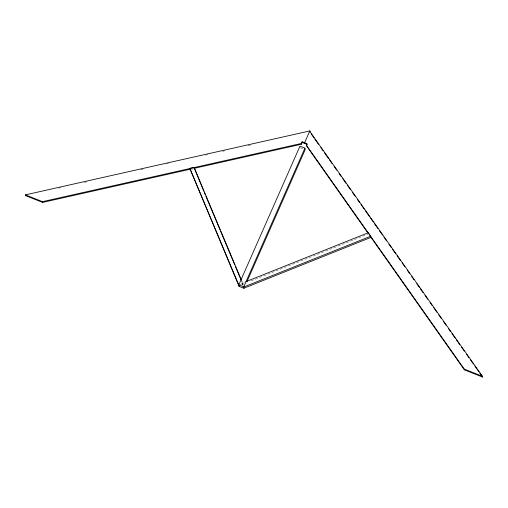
<?xml version="1.0" encoding="UTF-8"?>
<svg xmlns="http://www.w3.org/2000/svg" width="508" height="508" viewBox="0 0 508 508"><rect width="100%" height="100%" fill="white"/><g stroke="black" fill="none" stroke-linecap="round" stroke-linejoin="round"><path stroke-width="0.38" stroke-dasharray="2.54 1.91" d="M243.834 283.775L242.373 284.359L242.157 283.166L244.361 282.283M240.144 284.493L242.811 283.42L241.891 281.235M251.168 280.841L367.735 234.22M241.687 285.153L243.021 284.62L242.811 283.42M58.763 188.151L61.087 187.63M84.271 182.416L86.589 181.896M140.691 169.736L143.008 169.215M166.199 164.001L168.516 163.481M205.613 155.137L207.931 154.616M222.618 151.314L224.936 150.793M248.12 145.58L250.444 145.059M191.421 169.196L192.85 168.885M300.222 147.669L303.765 149.073M241.49 280.968L243.021 284.62M242.157 283.166L242.964 285.077"/><path stroke-width="0.76" d="M304.921 148.139L243.745 286.842L244.005 288.341L239.046 286.372L238.779 284.874L299.955 146.171L304.921 148.139L305.181 149.638L246.888 281.807M193.802 168.421L301.517 144.202L302.139 141.745L307.099 143.713L306.565 145.974L368.141 233.318M301.517 144.202L302.139 141.745M304.749 143.478L304.641 142.678L309.823 130.931L25.4 194.875L25.533 195.624L42.621 202.406L189.954 169.285M245.828 281.699L368.262 232.727L370.669 236.239L370.878 237.433L243.98 288.188M243.77 286.995L370.669 236.239M25.4 194.875L42.488 201.657L301.384 143.459M239.02 286.22L189.782 168.313L194.062 167.373L241.586 280.505M302.273 142.494L307.232 144.463M306.438 145.225L464.249 369.087L482.467 376.32L482.6 377.069L464.382 369.83L370.421 236.55M238.779 284.874L243.745 286.842M482.467 376.32L309.69 131.229L309.823 131.978M311.194 133.922L313.938 137.814M314.852 139.109L318.51 144.297M320.796 147.542L323.082 150.781M324.447 152.724L328.562 158.559M329.476 159.861L332.219 163.747M334.048 166.345L336.791 170.231M339.077 173.476L341.363 176.714M342.735 178.664L345.935 183.197M347.307 185.147L350.501 189.687M352.33 192.278L355.073 196.171M357.359 199.409L359.645 202.654M361.017 204.597L364.217 209.137M365.589 211.08L369.703 216.916M370.618 218.211L373.355 222.104M374.269 223.399L377.927 228.587M379.298 230.53L382.499 235.071M383.87 237.014L386.613 240.906M388.899 244.151L391.185 247.39M392.557 249.333L395.757 253.873M397.129 255.816L400.323 260.356M402.152 262.954L404.895 266.84M407.181 270.085L409.467 273.323M411.753 276.568L414.039 279.806M416.782 283.699L419.525 287.591M420.44 288.887L423.177 292.779M425.005 295.37L427.749 299.263M430.035 302.501L432.321 305.746M433.692 307.689L436.893 312.229M438.721 314.82L441.465 318.713M443.293 321.304L446.037 325.196M448.316 328.435L450.602 331.68M451.974 333.623L455.174 338.163M456.546 340.106L459.746 344.646M461.575 347.243L464.318 351.13M466.604 354.374L468.89 357.613M470.262 359.562L473.456 364.096M474.828 366.046L478.942 371.881M479.857 373.177L482.6 377.069M304.641 142.678L304.775 143.427M203.778 191.192L194.062 167.373M204.394 192.653L205.315 194.843M205.924 196.304L220.028 229.876M220.643 231.337L234.747 264.916M235.356 266.37L240.875 279.508M189.782 168.313L238.804 285.026M464.249 369.087L464.382 369.83M309.823 130.931L309.956 131.68M42.488 201.657L42.621 202.406"/></g></svg>
